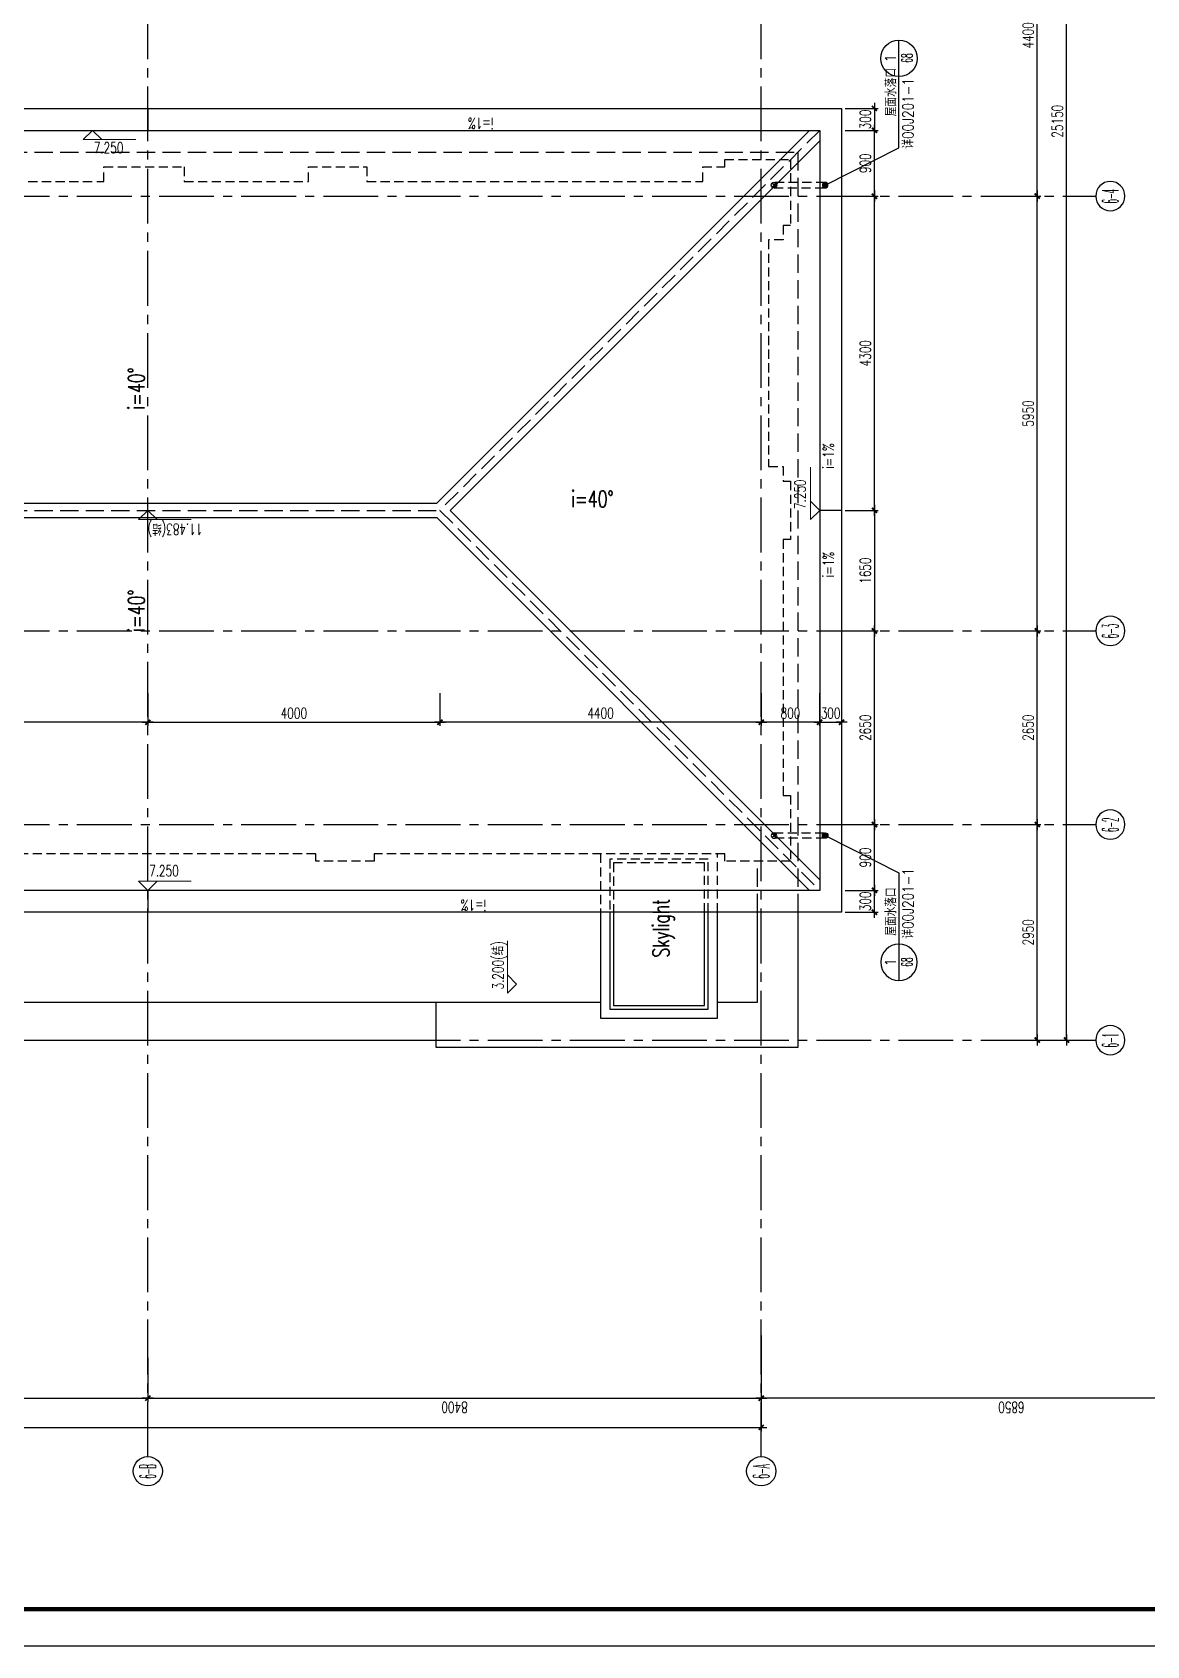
# Model space of a CAD drawing. Extents: x -176901 to -114027, y 26213 to 68263.
# Drawn here: x -143900 to -128639, y 26213 to 48293 of the extents above; entities that cross this region are included whole.
import ezdxf
from ezdxf.enums import TextEntityAlignment as Align

# ---------------------------------------------------------------- set-up
doc = ezdxf.new("R2010")
doc.units = 0
doc.header["$LTSCALE"] = 1000
doc.header["$MEASUREMENT"] = 0
for name, pattern in [('ACAD_ISO08W100', [36, 24, -3, 6, -3]), ('DASH', [0.35, 0.25, -0.1]), ('HIDDEN2', [0.1875, 0.125, -0.0625]), ('Plans$0$CENTER2', [1.125, 0.75, -0.125, 0.125, -0.125])]:
    doc.linetypes.add(name, pattern=pattern)
doc.layers.get('0').update_dxf_attribs({"linetype": 'CONTINUOUS'})
doc.layers.get('Defpoints').update_dxf_attribs({"linetype": 'CONTINUOUS'})
for name, color, linetype in [('A-AXIS', 3, 'CONTINUOUS'), ('A-AXIS-TEXT', 7, 'CONTINUOUS'), ('A-DIM', 201, 'CONTINUOUS'), ('A-DOTE', 8, 'ACAD_ISO08W100'), ('A-FACADE', 5, 'CONTINUOUS'), ('A-FIN-GRAN', 34, 'CONTINUOUS'), ('A-LINE', 8, 'CONTINUOUS'), ('A-NOTE', 150, 'CONTINUOUS'), ('A-NOTE-CN', 150, 'CONTINUOUS'), ('A-PUB-DIM', 3, 'CONTINUOUS'), ('A-RAIN', 6, 'CONTINUOUS'), ('A-ROOF', 7, 'CONTINUOUS'), ('A-TEXT-CN', 31, 'CONTINUOUS'), ('A-WINDOW', 4, 'CONTINUOUS'), ('Plans$0$Grid', 9, 'Plans$0$CENTER2'), ('图框', 7, 'CONTINUOUS')]:
    doc.layers.add(name, color=color, linetype=linetype)
doc.layers.add('A-LEVEL', color=135, linetype='CONTINUOUS', lineweight=0)
doc.styles.add('_HZTXT', font='tjromans.shx', dxfattribs={"width": 0.7, "bigfont": 'tjhztxt.shx'})
doc.styles.add('COMPLEX', font='COMPLEX')
doc.styles.add('DIM_FONT', font='SIMPLEX', dxfattribs={"width": 0.7, "bigfont": 'GBCBIG'})
doc.styles.add('PRC-S', font='tjromans.shx', dxfattribs={"width": 0.7, "bigfont": 'tjhztxt.shx'})
doc.styles.add('TJHZTXT', font='tjromans.shx', dxfattribs={"width": 0.8, "bigfont": 'tjhztxt.shx'})
doc.styles.add('TONGJI-FONT', font='simplex.shx', dxfattribs={"width": 0.65})
doc.styles.add('zjz', font='tjromans.shx', dxfattribs={"width": 0.7, "height": 500, "bigfont": 'tjhztxt.shx'})
doc.dimstyles.new('DIM100', dxfattribs={"dimscale": 100, "dimtxt": 3, "dimasz": 0.01, "dimexe": 1, "dimexo": 1, "dimgap": 1, "dimtad": 1, "dimdec": 0, "dimtxsty": 'DIM_FONT', "dimblk1": '_DIMX', "dimblk2": '_DIMX', "dimsah": 1, "dimcen": 0.01, "dimclrd": 256, "dimclre": 256, "dimclrt": 7, "dimazin": 3, "dimtfac": 1, "dimtdec": 0, "dimtix": 1, "dimtmove": 2, "dimatfit": 3, "dimldrblk": '_DIMX', "dimfxl": 0, "dimtzin": 5, "dimarcsym": 0})

# ---------------------------------------------------------------- blocks, each defined once
blk = doc.blocks.new('_DIMX')
blk.add_line((-150, 0), (150, 0))
at = {"const_width": 50}
blk.add_lwpolyline([(-70, -70), (70, 70)], dxfattribs=at)
blk = doc.blocks.new('*D22')
at = {"layer": 'A-PUB-DIM', "lineweight": -2}
for p, q in [((-26848, 6000), (-27448, 6000)), ((-27398, 6000), (-27398, -2399)), ((-26848, -2400), (-27448, -2400))]:
    blk.add_line(p, q, dxfattribs=at)
at = {"layer": 'Defpoints', "color": 0}
for p in [(-26798, 6000), (-27398, -2400), (-26798, -2400)]:
    blk.add_point(p, dxfattribs=at)
at = {"layer": 'A-PUB-DIM', "lineweight": -2, "xscale": 0.5, "yscale": 0.5, "zscale": 0.5}
for p, rotation in [((-27398, 6000), 90), ((-27398, -2400), 270)]:
    blk.add_blockref('_DIMX', p, dxfattribs=dict(at, rotation=rotation))
at = {"layer": 'A-PUB-DIM', "insert": (-27523, 1800), "char_height": 150, "attachment_point": 5, "rotation": 90, "style": 'DIM_FONT'}
blk.add_mtext('\\A1;8400', dxfattribs=at)
blk = doc.blocks.new('*D23')
at = {"layer": 'A-PUB-DIM', "lineweight": -2}
for p, q in [((-26848, -2400), (-27448, -2400)), ((-27398, -2400), (-27398, -10799)), ((-26848, -10800), (-27448, -10800))]:
    blk.add_line(p, q, dxfattribs=at)
at = {"layer": 'Defpoints', "color": 0}
for p in [(-26798, -2400), (-27398, -10800), (-26798, -10800)]:
    blk.add_point(p, dxfattribs=at)
at = {"layer": 'A-PUB-DIM', "lineweight": -2, "xscale": 0.5, "yscale": 0.5, "zscale": 0.5}
for p, rotation in [((-27398, -2400), 90), ((-27398, -10800), 270)]:
    blk.add_blockref('_DIMX', p, dxfattribs=dict(at, rotation=rotation))
at = {"layer": 'A-PUB-DIM', "insert": (-27523, -6600), "char_height": 150, "attachment_point": 5, "rotation": 90, "style": 'DIM_FONT'}
blk.add_mtext('\\A1;8400', dxfattribs=at)
blk = doc.blocks.new('*D24')
at = {"layer": 'A-PUB-DIM', "lineweight": -2}
for p, q in [((-26540, 19840), (-27848, 19840)), ((-27798, 19840), (-27798, -10799)), ((-26540, -10800), (-27848, -10800))]:
    blk.add_line(p, q, dxfattribs=at)
at = {"layer": 'Defpoints', "color": 0}
for p in [(-26490, 19840), (-27798, -10800), (-26490, -10800)]:
    blk.add_point(p, dxfattribs=at)
at = {"layer": 'A-PUB-DIM', "lineweight": -2, "xscale": 0.5, "yscale": 0.5, "zscale": 0.5}
for p, rotation in [((-27798, 19840), 90), ((-27798, -10800), 270)]:
    blk.add_blockref('_DIMX', p, dxfattribs=dict(at, rotation=rotation))
at = {"layer": 'A-PUB-DIM', "insert": (-27923, 4520), "char_height": 150, "attachment_point": 5, "rotation": 90, "style": 'DIM_FONT'}
blk.add_mtext('\\A1;30640', dxfattribs=at)
blk = doc.blocks.new('_AXISO')
blk.add_circle((0, 0), 0.5)
at = {"layer": 'A-AXIS-TEXT', "style": 'COMPLEX', "width": 1.041667}
blk.add_attdef('A', text='', height=0.56, dxfattribs=at).set_placement((-0.25, -0.28), (0.25, -0.28), align=Align.FIT)
blk = doc.blocks.new('*D31')
at = {"layer": 'A-PUB-DIM', "lineweight": -2}
for p, q in [((-22498, -14103), (-22498, -14630)), ((-19548, -14103), (-19548, -14630)), ((-22498, -14580), (-19549, -14580))]:
    blk.add_line(p, q, dxfattribs=at)
at = {"layer": 'Defpoints', "color": 0}
for p in [(-22498, -14053), (-19548, -14053), (-19548, -14580)]:
    blk.add_point(p, dxfattribs=at)
at = {"layer": 'A-PUB-DIM', "lineweight": -2, "xscale": 0.5, "yscale": 0.5, "zscale": 0.5, "rotation": 180}
blk.add_blockref('_DIMX', (-22498, -14580), dxfattribs=at)
at = {"layer": 'A-PUB-DIM', "lineweight": -2, "xscale": 0.5, "yscale": 0.5, "zscale": 0.5}
blk.add_blockref('_DIMX', (-19548, -14580), dxfattribs=at)
at = {"layer": 'A-PUB-DIM', "insert": (-21023, -14455), "char_height": 150, "attachment_point": 5, "style": 'DIM_FONT'}
blk.add_mtext('\\A1;2950', dxfattribs=at)
blk = doc.blocks.new('*D32')
at = {"layer": 'A-PUB-DIM', "lineweight": -2}
for p, q in [((-19548, -14103), (-19548, -14630)), ((-16898, -14103), (-16898, -14630)), ((-19548, -14580), (-16899, -14580))]:
    blk.add_line(p, q, dxfattribs=at)
at = {"layer": 'Defpoints', "color": 0}
for p in [(-19548, -14053), (-16898, -14053), (-16898, -14580)]:
    blk.add_point(p, dxfattribs=at)
at = {"layer": 'A-PUB-DIM', "lineweight": -2, "xscale": 0.5, "yscale": 0.5, "zscale": 0.5, "rotation": 180}
blk.add_blockref('_DIMX', (-19548, -14580), dxfattribs=at)
at = {"layer": 'A-PUB-DIM', "lineweight": -2, "xscale": 0.5, "yscale": 0.5, "zscale": 0.5}
blk.add_blockref('_DIMX', (-16898, -14580), dxfattribs=at)
at = {"layer": 'A-PUB-DIM', "insert": (-18223, -14455), "char_height": 150, "attachment_point": 5, "style": 'DIM_FONT'}
blk.add_mtext('\\A1;2650', dxfattribs=at)
blk = doc.blocks.new('*D33')
at = {"layer": 'A-PUB-DIM', "lineweight": -2}
for p, q in [((-16898, -14103), (-16898, -14630)), ((-10948, -14103), (-10948, -14630)), ((-16898, -14580), (-10949, -14580))]:
    blk.add_line(p, q, dxfattribs=at)
at = {"layer": 'Defpoints', "color": 0}
for p in [(-16898, -14053), (-10948, -14053), (-10948, -14580)]:
    blk.add_point(p, dxfattribs=at)
at = {"layer": 'A-PUB-DIM', "lineweight": -2, "xscale": 0.5, "yscale": 0.5, "zscale": 0.5, "rotation": 180}
blk.add_blockref('_DIMX', (-16898, -14580), dxfattribs=at)
at = {"layer": 'A-PUB-DIM', "lineweight": -2, "xscale": 0.5, "yscale": 0.5, "zscale": 0.5}
blk.add_blockref('_DIMX', (-10948, -14580), dxfattribs=at)
at = {"layer": 'A-PUB-DIM', "insert": (-13923, -14455), "char_height": 150, "attachment_point": 5, "style": 'DIM_FONT'}
blk.add_mtext('\\A1;5950', dxfattribs=at)
blk = doc.blocks.new('*D34')
at = {"layer": 'A-PUB-DIM', "lineweight": -2}
for p, q in [((-10948, -14103), (-10948, -14630)), ((-6548, -14103), (-6548, -14630)), ((-10948, -14580), (-6549, -14580))]:
    blk.add_line(p, q, dxfattribs=at)
at = {"layer": 'Defpoints', "color": 0}
for p in [(-10948, -14053), (-6548, -14053), (-6548, -14580)]:
    blk.add_point(p, dxfattribs=at)
at = {"layer": 'A-PUB-DIM', "lineweight": -2, "xscale": 0.5, "yscale": 0.5, "zscale": 0.5, "rotation": 180}
blk.add_blockref('_DIMX', (-10948, -14580), dxfattribs=at)
at = {"layer": 'A-PUB-DIM', "lineweight": -2, "xscale": 0.5, "yscale": 0.5, "zscale": 0.5}
blk.add_blockref('_DIMX', (-6548, -14580), dxfattribs=at)
at = {"layer": 'A-PUB-DIM', "insert": (-8748, -14455), "char_height": 150, "attachment_point": 5, "style": 'DIM_FONT'}
blk.add_mtext('\\A1;4400', dxfattribs=at)
blk = doc.blocks.new('*D37')
at = {"layer": 'A-PUB-DIM', "lineweight": -2}
for p, q in [((-22498, -13878), (-22498, -15030)), ((2652, -13878), (2652, -15030)), ((-22498, -14980), (2651, -14980))]:
    blk.add_line(p, q, dxfattribs=at)
at = {"layer": 'Defpoints', "color": 0}
for p in [(-22498, -13828), (2652, -13828), (2652, -14980)]:
    blk.add_point(p, dxfattribs=at)
at = {"layer": 'A-PUB-DIM', "lineweight": -2, "xscale": 0.5, "yscale": 0.5, "zscale": 0.5, "rotation": 180}
blk.add_blockref('_DIMX', (-22498, -14980), dxfattribs=at)
at = {"layer": 'A-PUB-DIM', "lineweight": -2, "xscale": 0.5, "yscale": 0.5, "zscale": 0.5}
blk.add_blockref('_DIMX', (2652, -14980), dxfattribs=at)
at = {"layer": 'A-PUB-DIM', "insert": (-9923, -14855), "char_height": 150, "attachment_point": 5, "style": 'DIM_FONT'}
blk.add_mtext('\\A1;25150', dxfattribs=at)
blk = doc.blocks.new('*D10')
at = {"layer": 'A-PUB-DIM', "lineweight": -2}
for p, q in [((-26848, -10800), (-27448, -10800)), ((-27398, -17650), (-27398, -10800)), ((-26848, -17650), (-27448, -17650))]:
    blk.add_line(p, q, dxfattribs=at)
at = {"layer": 'Defpoints', "color": 0}
for p in [(-27398, -10800), (-26798, -10800), (-26798, -17650)]:
    blk.add_point(p, dxfattribs=at)
at = {"layer": 'A-PUB-DIM', "lineweight": -2, "xscale": 0.5, "yscale": 0.5, "zscale": 0.5}
for p, rotation in [((-27398, -10800), 90), ((-27398, -17650), 270)]:
    blk.add_blockref('_DIMX', p, dxfattribs=dict(at, rotation=rotation))
at = {"layer": 'A-PUB-DIM', "insert": (-27523, -14225), "char_height": 150, "attachment_point": 5, "rotation": 90, "style": 'DIM_FONT'}
blk.add_mtext('\\A1;6850', dxfattribs=at)
blk = doc.blocks.new('RAIN PIPE@100x100')
for p, q in [((-27, -27), (27, 27)), ((-27, 27), (27, -27))]:
    blk.add_line(p, q)
blk.add_circle((0, 0), 37.5)
blk = doc.blocks.new('sy')
blk.add_line((1948, 0), (2948, 0))
blk.add_circle((2448, 0), 500)
at = {"layer": 'A-NOTE', "linetype": 'Continuous'}
blk.add_line((0, 0), (2948, 0), dxfattribs=at)
at = {"layer": 'A-NOTE', "linetype": 'Continuous', "style": 'PRC-S', "width": 0.7}
for tag, p in [('详建施', (788, -373)), ('S01', (788, 70)), ('302', (2169, -370))]:
    blk.add_attdef(tag, p, '', height=350, dxfattribs=at)
blk.add_attdef('1', text='', height=350, dxfattribs=at).set_placement((2449, 232), align=Align.MIDDLE)
blk = doc.blocks.new('floor drain@75')
at = {"layer": 'A-RAIN'}
h = blk.add_hatch(dxfattribs=at)
h.set_pattern_fill('ANSI31', color=256, scale=0.2, style=0)
edge = h.paths.add_edge_path()
edge.add_arc((0, 0), 0.0938, 0, 360)
blk.add_circle((0, 0), 0.0938, dxfattribs=at)
blk = doc.blocks.new('A$C27EA7CCC')
at = {"layer": 'A-LEVEL', "linetype": 'ByBlock'}
blk.add_lwpolyline([(1018, 509), (509, 0), (0, 509), (2880, 509)], dxfattribs=at)
at = {"layer": 'A-LEVEL', "style": 'zjz', "width": 0.7}
for tag, p in [('-6.000（建筑）', (3635, 1346)), ('-6.300（结构）', (3635, 645))]:
    blk.add_attdef(tag, text='', height=600, dxfattribs=at).set_placement(p, align=Align.RIGHT)
blk = doc.blocks.new('*D92')
at = {"layer": 'A-DIM', "lineweight": -2}
for p, q in [((-133918, 39250), (-133918, 38800)), ((-133118, 39250), (-133118, 38800)), ((-133118, 38850), (-133917, 38850))]:
    blk.add_line(p, q, dxfattribs=at)
at = {"layer": 'Defpoints', "color": 0}
for p in [(-133918, 39300), (-133118, 39300), (-133918, 38850)]:
    blk.add_point(p, dxfattribs=at)
at = {"layer": 'A-DIM', "lineweight": -2, "xscale": 0.5, "yscale": 0.5, "zscale": 0.5}
for p, rotation in [((-133918, 38850), 180.0000000548199), ((-133118, 38850), 5.48199086e-08)]:
    blk.add_blockref('_DIMX', p, dxfattribs=dict(at, rotation=rotation))
at = {"layer": 'A-DIM', "insert": (-133518, 38975), "char_height": 150, "attachment_point": 5, "rotation": 0, "style": 'DIM_FONT'}
blk.add_mtext('\\A1;800', dxfattribs=at)
blk = doc.blocks.new('*D93')
at = {"layer": 'A-DIM', "lineweight": -2}
for p, q in [((-138318, 39250), (-138318, 38800)), ((-133918, 39250), (-133918, 38800)), ((-133918, 38850), (-138317, 38850))]:
    blk.add_line(p, q, dxfattribs=at)
at = {"layer": 'Defpoints', "color": 0}
for p in [(-138318, 39300), (-133918, 39300), (-138318, 38850)]:
    blk.add_point(p, dxfattribs=at)
at = {"layer": 'A-DIM', "lineweight": -2, "xscale": 0.5, "yscale": 0.5, "zscale": 0.5, "rotation": 180}
blk.add_blockref('_DIMX', (-138318, 38850), dxfattribs=at)
at = {"layer": 'A-DIM', "lineweight": -2, "xscale": 0.5, "yscale": 0.5, "zscale": 0.5}
blk.add_blockref('_DIMX', (-133918, 38850), dxfattribs=at)
at = {"layer": 'A-DIM', "insert": (-136118, 38975), "char_height": 150, "attachment_point": 5, "style": 'DIM_FONT'}
blk.add_mtext('\\A1;4400', dxfattribs=at)
blk = doc.blocks.new('*D94')
at = {"layer": 'A-DIM', "lineweight": -2}
for p, q in [((-146318, 39250), (-146318, 38800)), ((-142318, 39250), (-142318, 38800)), ((-142318, 38850), (-146317, 38850))]:
    blk.add_line(p, q, dxfattribs=at)
at = {"layer": 'Defpoints', "color": 0}
for p in [(-146318, 39300), (-142318, 39300), (-146318, 38850)]:
    blk.add_point(p, dxfattribs=at)
at = {"layer": 'A-DIM', "lineweight": -2, "xscale": 0.5, "yscale": 0.5, "zscale": 0.5}
for p, rotation in [((-146318, 38850), 179.9999999999988), ((-142318, 38850), 359.9999999999987)]:
    blk.add_blockref('_DIMX', p, dxfattribs=dict(at, rotation=rotation))
at = {"layer": 'A-DIM', "insert": (-144318, 38975), "char_height": 150, "attachment_point": 5, "style": 'DIM_FONT'}
blk.add_mtext('\\A1;4000', dxfattribs=at)
blk = doc.blocks.new('*D98')
at = {"layer": 'A-DIM', "lineweight": -2}
for p, q in [((-142318, 39250), (-142318, 38800)), ((-138318, 39250), (-138318, 38800)), ((-142317, 38850), (-138318, 38850))]:
    blk.add_line(p, q, dxfattribs=at)
at = {"layer": 'Defpoints', "color": 0}
for p in [(-142318, 39300), (-138318, 39300), (-138318, 38850)]:
    blk.add_point(p, dxfattribs=at)
at = {"layer": 'A-DIM', "lineweight": -2, "xscale": 0.5, "yscale": 0.5, "zscale": 0.5, "rotation": 180}
blk.add_blockref('_DIMX', (-142318, 38850), dxfattribs=at)
at = {"layer": 'A-DIM', "lineweight": -2, "xscale": 0.5, "yscale": 0.5, "zscale": 0.5}
blk.add_blockref('_DIMX', (-138318, 38850), dxfattribs=at)
at = {"layer": 'A-DIM', "insert": (-140318, 38975), "char_height": 150, "attachment_point": 5, "style": 'DIM_FONT'}
blk.add_mtext('\\A1;4000', dxfattribs=at)
blk = doc.blocks.new('*D99')
at = {"layer": 'A-DIM', "lineweight": -2}
for p, q in [((-133118, 39250), (-133118, 38800)), ((-132818, 39250), (-132818, 38800)), ((-133118, 38850), (-133119, 38850)), ((-133118, 38850), (-132818, 38850)), ((-132817, 38850), (-132817, 38850))]:
    blk.add_line(p, q, dxfattribs=at)
at = {"layer": 'Defpoints', "color": 0}
for p in [(-133118, 39300), (-132818, 39300), (-132818, 38850)]:
    blk.add_point(p, dxfattribs=at)
at = {"layer": 'A-DIM', "lineweight": -2, "xscale": 0.5, "yscale": 0.5, "zscale": 0.5}
blk.add_blockref('_DIMX', (-133118, 38850), dxfattribs=at)
at = {"layer": 'A-DIM', "lineweight": -2, "xscale": 0.5, "yscale": 0.5, "zscale": 0.5, "rotation": 180}
blk.add_blockref('_DIMX', (-132818, 38850), dxfattribs=at)
at = {"layer": 'A-DIM', "insert": (-132968, 38975), "char_height": 150, "attachment_point": 5, "style": 'DIM_FONT'}
blk.add_mtext('\\A1;300', dxfattribs=at)
blk = doc.blocks.new('*D100')
at = {"layer": 'A-DIM', "lineweight": -2}
for p, q in [((-132768, 46050), (-132318, 46050)), ((-132368, 41751), (-132368, 46050)), ((-132768, 41750), (-132318, 41750))]:
    blk.add_line(p, q, dxfattribs=at)
at = {"layer": 'Defpoints', "color": 0}
for p in [(-132818, 46050), (-132368, 46050), (-132818, 41750)]:
    blk.add_point(p, dxfattribs=at)
at = {"layer": 'A-DIM', "lineweight": -2, "xscale": 0.5, "yscale": 0.5, "zscale": 0.5}
for p, rotation in [((-132368, 46050), 90), ((-132368, 41750), 270)]:
    blk.add_blockref('_DIMX', p, dxfattribs=dict(at, rotation=rotation))
at = {"layer": 'A-DIM', "insert": (-132493, 43900), "char_height": 150, "attachment_point": 5, "rotation": 90, "style": 'DIM_FONT'}
blk.add_mtext('\\A1;4300', dxfattribs=at)
blk = doc.blocks.new('*D101')
at = {"layer": 'A-DIM', "lineweight": -2}
for p, q in [((-132768, 46950), (-132318, 46950)), ((-132368, 46051), (-132368, 46950)), ((-132768, 46050), (-132318, 46050))]:
    blk.add_line(p, q, dxfattribs=at)
at = {"layer": 'Defpoints', "color": 0}
for p in [(-132818, 46950), (-132368, 46950), (-132818, 46050)]:
    blk.add_point(p, dxfattribs=at)
at = {"layer": 'A-DIM', "lineweight": -2, "xscale": 0.5, "yscale": 0.5, "zscale": 0.5}
for p, rotation in [((-132368, 46950), 90), ((-132368, 46050), 270)]:
    blk.add_blockref('_DIMX', p, dxfattribs=dict(at, rotation=rotation))
at = {"layer": 'A-DIM', "insert": (-132493, 46500), "char_height": 150, "attachment_point": 5, "rotation": 90, "style": 'DIM_FONT'}
blk.add_mtext('\\A1;900', dxfattribs=at)
blk = doc.blocks.new('*D102')
at = {"layer": 'A-DIM', "lineweight": -2}
for p, q in [((-132768, 40100), (-132318, 40100)), ((-132368, 37451), (-132368, 40100)), ((-132768, 37450), (-132318, 37450))]:
    blk.add_line(p, q, dxfattribs=at)
at = {"layer": 'Defpoints', "color": 0}
for p in [(-132818, 40100), (-132368, 40100), (-132818, 37450)]:
    blk.add_point(p, dxfattribs=at)
at = {"layer": 'A-DIM', "lineweight": -2, "xscale": 0.5, "yscale": 0.5, "zscale": 0.5}
for p, rotation in [((-132368, 40100), 90), ((-132368, 37450), 270)]:
    blk.add_blockref('_DIMX', p, dxfattribs=dict(at, rotation=rotation))
at = {"layer": 'A-DIM', "insert": (-132493, 38775), "char_height": 150, "attachment_point": 5, "rotation": 90, "style": 'DIM_FONT'}
blk.add_mtext('\\A1;2650', dxfattribs=at)
blk = doc.blocks.new('*D103')
at = {"layer": 'A-DIM', "lineweight": -2}
for p, q in [((-132768, 37450), (-132318, 37450)), ((-132368, 36551), (-132368, 37450)), ((-132768, 36550), (-132318, 36550))]:
    blk.add_line(p, q, dxfattribs=at)
at = {"layer": 'Defpoints', "color": 0}
for p in [(-132818, 37450), (-132368, 37450), (-132818, 36550)]:
    blk.add_point(p, dxfattribs=at)
at = {"layer": 'A-DIM', "lineweight": -2, "xscale": 0.5, "yscale": 0.5, "zscale": 0.5}
for p, rotation in [((-132368, 37450), 90), ((-132368, 36550), 270)]:
    blk.add_blockref('_DIMX', p, dxfattribs=dict(at, rotation=rotation))
at = {"layer": 'A-DIM', "insert": (-132493, 37000), "char_height": 150, "attachment_point": 5, "rotation": 90, "style": 'DIM_FONT'}
blk.add_mtext('\\A1;900', dxfattribs=at)
blk = doc.blocks.new('*D104')
at = {"layer": 'A-DIM', "lineweight": -2}
for p, q in [((-132768, 36550), (-132318, 36550)), ((-132368, 36551), (-132368, 36551)), ((-132368, 36250), (-132368, 36550)), ((-132768, 36250), (-132318, 36250)), ((-132368, 36250), (-132368, 36249))]:
    blk.add_line(p, q, dxfattribs=at)
at = {"layer": 'Defpoints', "color": 0}
for p in [(-132818, 36550), (-132368, 36550), (-132818, 36250)]:
    blk.add_point(p, dxfattribs=at)
at = {"layer": 'A-DIM', "lineweight": -2, "xscale": 0.5, "yscale": 0.5, "zscale": 0.5}
for p, rotation in [((-132368, 36550), 270), ((-132368, 36250), 90)]:
    blk.add_blockref('_DIMX', p, dxfattribs=dict(at, rotation=rotation))
at = {"layer": 'A-DIM', "insert": (-132493, 36400), "char_height": 150, "attachment_point": 5, "rotation": 90, "style": 'DIM_FONT'}
blk.add_mtext('\\A1;300', dxfattribs=at)
blk = doc.blocks.new('*D105')
at = {"layer": 'A-DIM', "lineweight": -2}
for p, q in [((-132768, 41750), (-132318, 41750)), ((-132368, 41750), (-132368, 40101)), ((-132768, 40100), (-132318, 40100))]:
    blk.add_line(p, q, dxfattribs=at)
at = {"layer": 'Defpoints', "color": 0}
for p in [(-132818, 41750), (-132818, 40100), (-132368, 40100)]:
    blk.add_point(p, dxfattribs=at)
at = {"layer": 'A-DIM', "lineweight": -2, "xscale": 0.5, "yscale": 0.5, "zscale": 0.5}
for p, rotation in [((-132368, 41750), 90), ((-132368, 40100), 270)]:
    blk.add_blockref('_DIMX', p, dxfattribs=dict(at, rotation=rotation))
at = {"layer": 'A-DIM', "insert": (-132493, 40925), "char_height": 150, "attachment_point": 5, "rotation": 90, "style": 'DIM_FONT'}
blk.add_mtext('\\A1;1650', dxfattribs=at)
blk = doc.blocks.new('*D106')
at = {"layer": 'A-DIM', "lineweight": -2}
for p, q in [((-132368, 47251), (-132368, 47251)), ((-132768, 47250), (-132318, 47250)), ((-132368, 47250), (-132368, 46950)), ((-132768, 46950), (-132318, 46950)), ((-132368, 46950), (-132368, 46949))]:
    blk.add_line(p, q, dxfattribs=at)
at = {"layer": 'Defpoints', "color": 0}
for p in [(-132818, 47250), (-132818, 46950), (-132368, 46950)]:
    blk.add_point(p, dxfattribs=at)
at = {"layer": 'A-DIM', "lineweight": -2, "xscale": 0.5, "yscale": 0.5, "zscale": 0.5}
for p, rotation in [((-132368, 47250), 270), ((-132368, 46950), 90)]:
    blk.add_blockref('_DIMX', p, dxfattribs=dict(at, rotation=rotation))
at = {"layer": 'A-DIM', "insert": (-132493, 47100), "char_height": 150, "attachment_point": 5, "rotation": 90, "style": 'DIM_FONT'}
blk.add_mtext('\\A1;300', dxfattribs=at)
blk = doc.blocks.new('TJAD_TK_A0')
at = {"layer": '图框'}
blk.add_line((973, -441.7), (2162, -441.7), dxfattribs=at)
at = {"layer": '图框', "const_width": 1.2}
blk.add_lwpolyline([(2152, -431.7), (2152, 389.3), (998, 389.3), (998, -431.7)], close=True, dxfattribs=at)
blk = doc.blocks.new('Grid')
at = {"layer": 'Plans$0$Grid', "color": 8}
for p, q in [((-22498.2, 23320), (-22498.2, -15380)), ((-19548.2, 23320), (-19548.2, -15380)), ((-16898.2, 23320), (-16898.2, -15380)), ((-10948.2, 23320), (-10948.2, -15380)), ((-28198.2, -2400), (8601.8, -2400)), ((-28198.2, -10800), (8601.8, -10800))]:
    blk.add_line(p, q, dxfattribs=at)
at = {"layer": 'A-AXIS'}
ref = blk.add_blockref('_AXISO', (-28398.2, -2400), dxfattribs=dict(at, xscale=400.0000000232831, yscale=399.9999999941792, zscale=400))
ref.add_attrib('A', '6-B', dxfattribs={"layer": 'A-AXIS-TEXT', "height": 224, "style": 'COMPLEX', "width": 0.292092}).set_placement((-28498.2, -2512), (-28301.9, -2512), align=Align.FIT)
ref = blk.add_blockref('_AXISO', (-28398.2, -10800), dxfattribs=dict(at, xscale=400.0000000232831, yscale=399.9999999941792, zscale=400))
ref.add_attrib('A', '6-A', dxfattribs={"layer": 'A-AXIS-TEXT', "height": 224, "style": 'COMPLEX', "width": 0.287528}).set_placement((-28498.2, -10912), (-28301.9, -10912), align=Align.FIT)
ref = blk.add_blockref('_AXISO', (-22498.2, -15580), dxfattribs=dict(at, xscale=-400.0000000232831, yscale=399.9999999941792, zscale=400, rotation=180))
ref.add_attrib('A', '6-1', dxfattribs={"layer": 'A-AXIS-TEXT', "height": 224, "style": 'COMPLEX', "width": 0.334578}).set_placement((-22598.2, -15692), (-22401.9, -15692), align=Align.FIT)
ref = blk.add_blockref('_AXISO', (-19548.2, -15580), dxfattribs=dict(at, xscale=-400.0000000232831, yscale=399.9999999941792, zscale=400, rotation=180))
ref.add_attrib('A', '6-2', dxfattribs={"layer": 'A-AXIS-TEXT', "height": 224, "style": 'COMPLEX', "width": 0.306696}).set_placement((-19648.2, -15692), (-19451.9, -15692), align=Align.FIT)
ref = blk.add_blockref('_AXISO', (-16898.2, -15580), dxfattribs=dict(at, xscale=-400.0000000232831, yscale=399.9999999941792, zscale=400, rotation=180))
ref.add_attrib('A', '6-3', dxfattribs={"layer": 'A-AXIS-TEXT', "height": 224, "style": 'COMPLEX', "width": 0.306696}).set_placement((-16998.2, -15692), (-16801.9, -15692), align=Align.FIT)
ref = blk.add_blockref('_AXISO', (-10948.2, -15580), dxfattribs=dict(at, xscale=-400.0000000232831, yscale=399.9999999941792, zscale=400, rotation=180))
ref.add_attrib('A', '6-4', dxfattribs={"layer": 'A-AXIS-TEXT', "height": 224, "style": 'COMPLEX', "width": 0.296803}).set_placement((-11048.2, -15692), (-10851.9, -15692), align=Align.FIT)
at = {"layer": 'A-PUB-DIM'}
for base, p1, p2, angle, picture, middle in [((-27798.2, -10800), (-26489.8, 19840), (-26489.8, -10800), 90, '*D24', (-27923.2, 4520)), ((-27398.2, -2400), (-26797.5, 6000), (-26797.5, -2400), 90, '*D22', (-27523.2, 1800)), ((-27398.2, -10800), (-26797.5, -2400), (-26797.5, -10800), 90, '*D23', (-27523.2, -6600)), ((-27398.2, -10800), (-26797.5, -17650), (-26797.5, -10800), 270, '*D10', (-27523.2, -14225))]:
    dim = blk.add_linear_dim(base=base, p1=p1, p2=p2, angle=angle, dimstyle='DIM100', override={"dimscale": 50, "dimclrt": 256}, dxfattribs=at)
    dim.commit()
    dim.dimension.update_dxf_attribs({"geometry": picture, "text_midpoint": middle})
for base, p1, p2, picture, middle in [((2651.8, -14980), (-22498.2, -13827.7), (2651.8, -13827.7), '*D37', (-9923.2, -14855)), ((-19548.2, -14580), (-22498.2, -14053.5), (-19548.2, -14053.5), '*D31', (-21023.2, -14455)), ((-16898.2, -14580), (-19548.2, -14053.5), (-16898.2, -14053.5), '*D32', (-18223.2, -14455)), ((-10948.2, -14580), (-16898.2, -14053.5), (-10948.2, -14053.5), '*D33', (-13923.2, -14455)), ((-6548.2, -14580), (-10948.2, -14053.5), (-6548.2, -14053.5), '*D34', (-8748.2, -14455))]:
    dim = blk.add_linear_dim(base=base, p1=p1, p2=p2, dimstyle='DIM100', override={"dimscale": 50, "dimclrt": 256}, dxfattribs=at)
    dim.commit()
    dim.dimension.update_dxf_attribs({"geometry": picture, "text_midpoint": middle})

msp = doc.modelspace()

# ---------------------------------------------------------------- linework, layer by layer
at = {"layer": 'A-FACADE', "linetype": 'HIDDEN2'}
for points in [[(-136117.8, 37050.2), (-136117.8, 36250.2)], [(-134517.8, 36250.2), (-134517.8, 37050.2)]]:
    msp.add_lwpolyline(points, dxfattribs=at)
at = {"layer": 'A-FACADE'}
msp.add_lwpolyline([(-136117.8, 36250.2), (-136117.8, 34800.2), (-134517.8, 34800.2), (-134517.8, 36250.2)], dxfattribs=at)
at = {"layer": 'A-FIN-GRAN', "linetype": 'HIDDEN2'}
msp.add_lwpolyline([(-144517.8, 46250.2), (-142917.8, 46250.2), (-142917.8, 46450.2), (-141817.8, 46450.2), (-141817.8, 46250.2), (-140117.8, 46250.2), (-140117.8, 46450.2), (-139317.8, 46450.2), (-139317.8, 46250.2), (-134717.8, 46250.2), (-134717.8, 46450.2), (-134417.8, 46450.2), (-134417.8, 46550.2), (-133517.8, 46550.2), (-133517.8, 45650.2), (-133617.8, 45650.2), (-133617.8, 45450.2), (-133817.8, 45450.2), (-133817.8, 42350.2), (-133617.8, 42350.2), (-133617.8, 42150.2), (-133517.8, 42150.2), (-133517.8, 41350.2), (-133617.8, 41350.2), (-133617.8, 37850.2), (-133517.8, 37850.2), (-133517.8, 36950.2), (-134417.8, 36950.2), (-134417.8, 37050.2), (-139217.8, 37050.2), (-139217.8, 36950.2), (-140017.8, 36950.2), (-140017.8, 37050.2), (-144617.8, 37050.2)], dxfattribs=at)
at = {"layer": 'A-LINE', "linetype": 'DASH'}
msp.add_line((-133967.8, 36250.2), (-133967.8, 36950.2), dxfattribs=at)
at = {"layer": 'A-LINE'}
for p, q in [((-133967.8, 35020.2), (-133967.8, 36250.2)), ((-154957.8, 35020.2), (-136117.8, 35020.2)), ((-134517.8, 35020.2), (-133967.8, 35020.2)), ((-154957.8, 34500.2), (-138367.8, 34500.2))]:
    msp.add_line(p, q, dxfattribs=at)
at = {"layer": 'A-LINE', "linetype": 'DASH'}
msp.add_lwpolyline([(-151217.8, 40550.2), (-151217.8, 46650.2), (-133417.8, 46650.2), (-133417.8, 36250.2)], dxfattribs=at)
at = {"layer": 'A-LINE'}
msp.add_lwpolyline([(-133417.8, 36250.2), (-133417.8, 34400.2), (-138367.8, 34400.2), (-138367.8, 35020.2)], dxfattribs=at)
at = {"layer": 'A-NOTE'}
for p, q in [((-133042.8, 46200.2), (-132031.9, 46711.1)), ((-133042.8, 37300.2), (-132031.9, 36789.4))]:
    msp.add_line(p, q, dxfattribs=at)
at = {"layer": 'A-PUB-DIM', "linetype": 'Continuous', "flags": 128}
for points in [[(-142317.8, 44006, 0, 75, 0), (-142317.8, 43856, 0, 0, 0), (-142317.8, 42907.6, 0, 0, 0)], [(-135640.8, 41750.2, 0, 75, 0), (-135790.8, 41750.2, 0, 0, 0), (-136739.2, 41750.2, 0, 0, 0)], [(-142317.8, 39670.5, 0, 75, 0), (-142317.8, 39820.5, 0, 0, 0), (-142317.8, 40768.9, 0, 0, 0)]]:
    msp.add_lwpolyline(points, format="xyseb", dxfattribs=at)
at = {"layer": 'A-RAIN'}
for p, q in [((-142317.8, 47250.2), (-142317.8, 46950.2)), ((-132817.8, 41750.2), (-133117.8, 41750.2)), ((-142317.8, 36550.2), (-142317.8, 36250.2))]:
    msp.add_line(p, q, dxfattribs=at)
at = {"layer": 'A-RAIN', "linetype": 'HIDDEN2'}
for p, q in [((-133042.8, 46237.7), (-133742.8, 46237.7)), ((-133742.8, 46162.7), (-133042.8, 46162.7)), ((-133742.8, 37337.7), (-133042.8, 37337.7)), ((-133042.8, 37262.7), (-133742.8, 37262.7))]:
    msp.add_line(p, q, dxfattribs=at)
at = {"layer": 'A-RAIN'}
msp.add_lwpolyline([(-151517.8, 46950.2), (-133117.8, 46950.2), (-133117.8, 36550.2), (-151517.8, 36550.2)], close=True, dxfattribs=at)
at = {"layer": 'A-ROOF', "linetype": 'DASH'}
msp.add_line((-146317.8, 41750.2), (-138317.8, 41750.2), dxfattribs=at)
at = {"layer": 'A-ROOF'}
for p, q in [((-146276.3, 41850.2), (-138359.2, 41850.2)), ((-146276.3, 41650.2), (-138359.2, 41650.2))]:
    msp.add_line(p, q, dxfattribs=at)
msp.add_lwpolyline([(-151817.8, 47250.2), (-132817.8, 47250.2), (-132817.8, 36250.2), (-151817.8, 36250.2)], close=True, dxfattribs=at)
for points in [[(-133259.2, 46950.2), (-138359.2, 41850.2)], [(-133117.8, 46808.8), (-138176.3, 41750.2), (-133117.8, 36691.7)], [(-138359.2, 41650.2), (-133259.2, 36550.2)]]:
    msp.add_lwpolyline(points, dxfattribs=at)
at = {"layer": 'A-ROOF', "linetype": 'DASH'}
msp.add_lwpolyline([(-133117.8, 46950.2), (-138317.8, 41750.2), (-133117.8, 36550.2)], dxfattribs=at)
at = {"layer": 'A-TEXT-CN'}
for points in [[(-138133.6, 47201.8, 0, 0, 0), (-137533.6, 47201.8, 40, 0, 0), (-137383.6, 47201.8, 0, 0, 0)], [(-132880.7, 42117.7, 0, 0, 0), (-132880.7, 42717.7, 40, 0, 0), (-132880.7, 42867.7, 0, 0, 0)], [(-132880.7, 41382.8, 0, 0, 0), (-132880.7, 40782.8, 40, 0, 0), (-132880.7, 40632.8, 0, 0, 0)], [(-138232.8, 36501.8, 0, 0, 0), (-137632.8, 36501.8, 40, 0, 0), (-137482.8, 36501.8, 0, 0, 0)]]:
    msp.add_lwpolyline(points, format="xyseb", dxfattribs=at)
at = {"layer": 'A-WINDOW', "linetype": 'HIDDEN2'}
for points in [[(-134642.8, 36250.2), (-134642.8, 36975.2), (-135992.8, 36975.2), (-135992.8, 36250.2)], [(-134692.8, 36250.2), (-134692.8, 36925.2), (-135942.8, 36925.2), (-135942.8, 36250.2)]]:
    msp.add_lwpolyline(points, dxfattribs=at)
at = {"layer": 'A-WINDOW'}
for points in [[(-135992.8, 36250.2), (-135992.8, 34925.2), (-134642.8, 34925.2), (-134642.8, 36250.2)], [(-135942.8, 36250.2), (-135942.8, 34975.2), (-134692.8, 34975.2), (-134692.8, 36250.2)]]:
    msp.add_lwpolyline(points, dxfattribs=at)

# ---------------------------------------------------------------- block references
at = {"layer": 'A-DOTE', "rotation": 90}
msp.add_blockref('Grid', (-144717.8, 56998.5), dxfattribs=at)
at = {"layer": 'A-LEVEL', "linetype": 'ByBlock'}
ref = msp.add_blockref('A$C27EA7CCC', (-143203.5, 46950.2), dxfattribs=dict(at, xscale=-0.25, yscale=0.25, zscale=0.25, rotation=180))
ref.add_attrib('-6.000（建筑）', '7.250', dxfattribs={"height": 150, "style": 'TJHZTXT', "width": 0.7}).set_placement((-142652.9, 46636.7), align=Align.RIGHT)
ref = msp.add_blockref('A$C27EA7CCC', (-133117.8, 41623), dxfattribs=dict(at, xscale=0.25, yscale=0.25, zscale=0.25, rotation=90))
ref.add_attrib('-6.000（建筑）', '7.250', dxfattribs={"height": 150, "rotation": 90, "style": 'TJHZTXT', "width": 0.7}).set_placement((-133310.2, 42173.5), align=Align.RIGHT)
ref = msp.add_blockref('A$C27EA7CCC', (-142445, 41750.2), dxfattribs=dict(at, xscale=-0.25, yscale=0.25, zscale=0.25, rotation=180))
ref.add_attrib('-6.000（建筑）', '11.483(结)', dxfattribs={"height": 150, "rotation": 180, "style": 'TJHZTXT', "width": 0.7}).set_placement((-142322.2, 41566.6), align=Align.RIGHT)
ref = msp.add_blockref('A$C27EA7CCC', (-142445, 36550.2), dxfattribs=dict(at, xscale=0.25, yscale=0.25, zscale=0.25))
ref.add_attrib('-6.000（建筑）', '7.250', dxfattribs={"height": 150, "style": 'TJHZTXT', "width": 0.7}).set_placement((-141894.5, 36742.6), align=Align.RIGHT)
ref = msp.add_blockref('A$C27EA7CCC', (-137267.3, 35141.1), dxfattribs=dict(at, xscale=0.25, yscale=0.25, zscale=0.25, rotation=90))
ref.add_attrib('-6.300（结构）', '3.200(结)', dxfattribs={"height": 150, "rotation": 90, "style": '_HZTXT', "width": 0.7}).set_placement((-137446.6, 35855.2), align=Align.RIGHT)
at = {"layer": 'A-NOTE'}
ref = msp.add_blockref('sy', (-132031.9, 46711.1), dxfattribs=dict(at, xscale=0.5, yscale=0.5, zscale=0.5, rotation=90))
ref.add_attrib('302', '68', (-131846.7, 47875.1), dxfattribs={"layer": 'A-NOTE-CN', "linetype": 'Continuous', "height": 150, "rotation": 90, "style": 'TJHZTXT', "width": 0.5})
ref.add_attrib('1', '1', dxfattribs={"layer": 'A-NOTE-CN', "linetype": 'Continuous', "height": 150, "rotation": 90, "style": 'TJHZTXT', "width": 0.8}).set_placement((-132148.1, 47935.5), align=Align.MIDDLE)
ref.add_attrib('S01', '屋面水落口', (-132066.9, 47143.9), dxfattribs={"layer": 'A-NOTE-CN', "linetype": 'Continuous', "height": 150, "rotation": 90, "style": 'TJHZTXT', "width": 0.8})
ref.add_attrib('详建施', '详00J201-1', (-131833, 46700.3), dxfattribs={"layer": 'A-NOTE-CN', "linetype": 'Continuous', "height": 150, "rotation": 90, "style": 'TJHZTXT', "width": 0.8})
ref = msp.add_blockref('sy', (-132031.9, 36789.4), dxfattribs=dict(at, xscale=-0.5, yscale=0.5, zscale=0.5, rotation=90))
ref.add_attrib('302', '68', (-131846.7, 35503.9), dxfattribs={"layer": 'A-NOTE-CN', "linetype": 'Continuous', "height": 150, "rotation": 90, "style": 'TJHZTXT', "width": 0.5})
ref.add_attrib('1', '1', dxfattribs={"layer": 'A-NOTE-CN', "linetype": 'Continuous', "height": 150, "rotation": 90, "style": 'TJHZTXT', "width": 0.8}).set_placement((-132148.1, 35565), align=Align.MIDDLE)
ref.add_attrib('S01', '屋面水落口', (-132066.9, 35930.4), dxfattribs={"layer": 'A-NOTE-CN', "linetype": 'Continuous', "height": 150, "rotation": 90, "style": 'TJHZTXT', "width": 0.8})
ref.add_attrib('详建施', '详00J201-1', (-131833, 35889.1), dxfattribs={"layer": 'A-NOTE-CN', "linetype": 'Continuous', "height": 150, "rotation": 90, "style": 'TJHZTXT', "width": 0.8})
at = {"layer": 'A-RAIN'}
msp.add_blockref('RAIN PIPE@100x100', (-133742.8, 46200.2), dxfattribs=at)
at = {"layer": 'A-RAIN', "yscale": 400, "zscale": 400}
for p, xscale, rotation in [((-133042.8, 46200.2), -400, 90), ((-133042.8, 37300.2), 400, 270)]:
    msp.add_blockref('floor drain@75', p, dxfattribs=dict(at, xscale=xscale, rotation=rotation))
at = {"layer": 'A-RAIN', "xscale": -1, "rotation": 270}
msp.add_blockref('RAIN PIPE@100x100', (-133742.8, 37300.2), dxfattribs=at)
at = {"layer": '图框', "xscale": 50, "yscale": 50, "zscale": 50}
msp.add_blockref('TJAD_TK_A0', (-225550.9, 48298.1), dxfattribs=at)

# ---------------------------------------------------------------- texts
at = {"layer": 'A-RAIN', "style": 'PRC-S', "width": 0.7}
for p in [(-142360.8, 43125.1), (-142360.8, 40085)]:
    msp.add_text('i=40%%D', height=225, rotation=90, dxfattribs=at).set_placement(p)
msp.add_text('i=40%%D', height=225, dxfattribs=at).set_placement((-136521.7, 41793.3))
at = {"layer": 'A-TEXT-CN', "style": 'TONGJI-FONT', "width": 0.7}
msp.add_text('Skylight', height=225, rotation=90, dxfattribs=at).set_placement((-135179.1, 35629.4))
at = {"layer": 'A-TEXT-CN', "char_height": 150, "width": 3418.622, "style": 'PRC-S'}
for insert, attachment_point, rotation in [((-137934.7, 46972.5), 3, 180), ((-133072.4, 42316.5), 1, 90), ((-133072.4, 41183.9), 3, 90), ((-138034, 36272.5), 3, 180)]:
    msp.add_mtext('i=1%', dxfattribs=dict(at, insert=insert, attachment_point=attachment_point, rotation=rotation))

# ---------------------------------------------------------------- dimensions: what is measured, and where the dimension line sits
at = {"layer": 'A-DIM'}
for p1, p2, distance, picture, middle in [((-132817.8, 47250.2), (-132817.8, 46950.2), 450, '*D106', (-132492.8, 47100.2)), ((-132817.8, 46050.2), (-132817.8, 46950.2), -450, '*D101', (-132492.8, 46500.2)), ((-132817.8, 41750.2), (-132817.8, 46050.2), -450, '*D100', (-132492.8, 43900.2)), ((-132817.8, 41750.2), (-132817.8, 40100.2), 450, '*D105', (-132492.8, 40925.2)), ((-132817.8, 37450.2), (-132817.8, 40100.2), -450, '*D102', (-132492.8, 38775.2)), ((-142317.8, 39300.2), (-146317.8, 39300.2), 450, '*D94', (-144317.8, 38975.2)), ((-142317.8, 39300.2), (-138317.8, 39300.2), -450, '*D98', (-140317.8, 38975.2)), ((-133917.8, 39300.2), (-138317.8, 39300.2), 450, '*D93', (-136117.8, 38975.2)), ((-133117.8, 39300.2), (-133917.8, 39300.2), 450, '*D92', (-133517.8, 38975.2)), ((-133117.8, 39300.2), (-132817.8, 39300.2), -450, '*D99', (-132967.8, 38975.2)), ((-132817.8, 36550.2), (-132817.8, 37450.2), -450, '*D103', (-132492.8, 37000.2)), ((-132817.8, 36250.2), (-132817.8, 36550.2), -450, '*D104', (-132492.8, 36400.2))]:
    dim = msp.add_aligned_dim(p1=p1, p2=p2, distance=distance, dimstyle='DIM100', override={"dimscale": 50, "dimclrt": 256}, dxfattribs=at)
    dim.commit()
    dim.dimension.update_dxf_attribs({"geometry": picture, "text_midpoint": middle})

doc.saveas('drawing.dxf')
